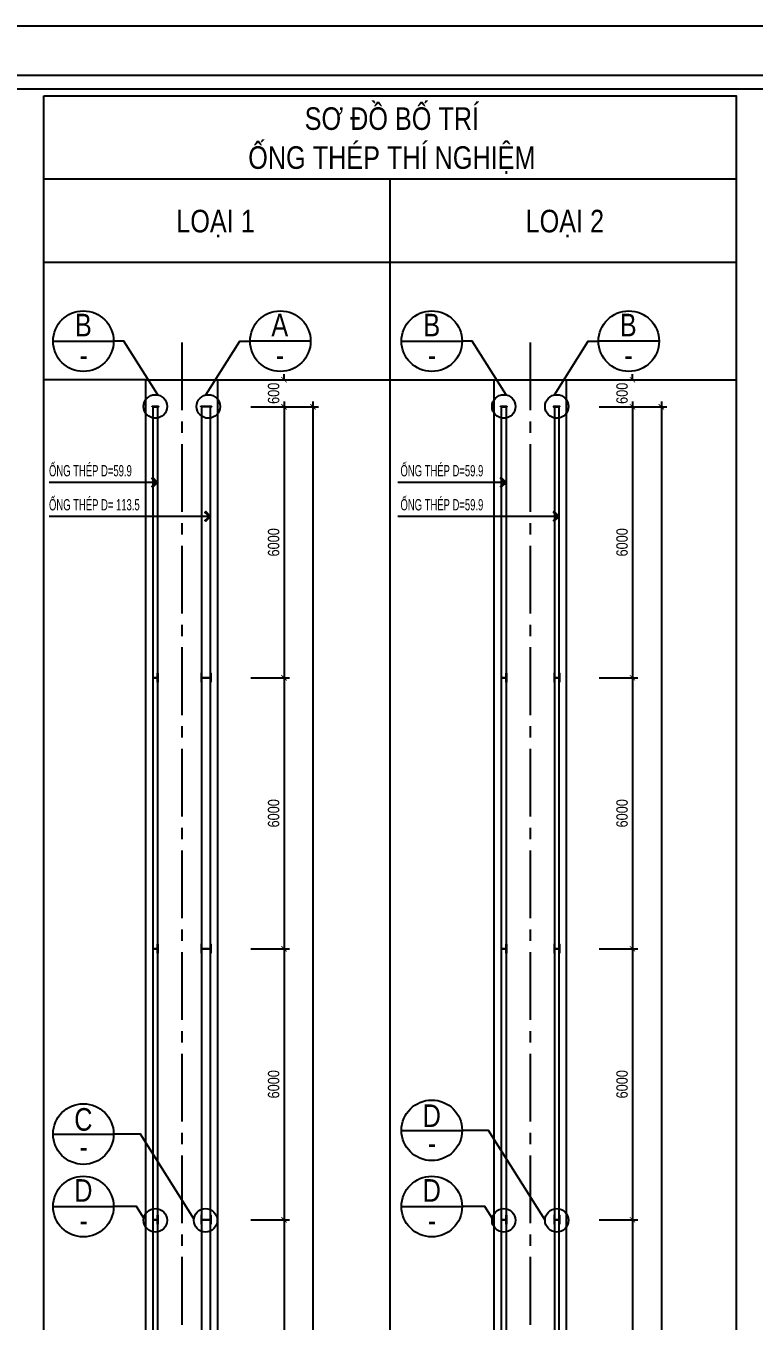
# Model space of a CAD drawing. Extents: x 171424 to 249266, y 74893 to 149166.
# Drawn here: x 177537 to 181570, y 110573 to 117743 of the extents above; entities that cross this region are included whole.
import ezdxf
from ezdxf.enums import TextEntityAlignment as Align

# ---------------------------------------------------------------- set-up
doc = ezdxf.new("R2010")
doc.units = 0
doc.header["$LTSCALE"] = 500
doc.header["$MEASUREMENT"] = 0
doc.header["$PDMODE"] = 3
doc.linetypes.add('CENTER2', pattern=[1.125, 0.75, -0.125, 0.125, -0.125])
doc.layers.get('0').update_dxf_attribs({"linetype": 'CONTINUOUS'})
doc.layers.get('DEFPOINTS').update_dxf_attribs({"linetype": 'CONTINUOUS'})
for name, color, linetype in [('01.CDC.AXIS', 160, 'CENTER2'), ('02.CDC.DIM', 1, 'CONTINUOUS'), ('03.CDC.BORDER', 3, 'CONTINUOUS'), ('06.CDC.TEXT', 2, 'CONTINUOUS'), ('10.CDC.HATCH', 9, 'CONTINUOUS'), ('11.CDC.NOTE', 8, 'CONTINUOUS'), ('CDC-KHUNGTEN', 7, 'CONTINUOUS'), ('CDC.10.HATCH', 9, 'CONTINUOUS')]:
    doc.layers.add(name, color=color, linetype=linetype)
doc.styles.add('ARIAL', font='arial.ttf', dxfattribs={"width": 0.8})
doc.dimstyles.new('DIM100-25', dxfattribs={"dimtxt": 63, "dimasz": 30, "dimexe": 30, "dimexo": 0, "dimgap": 25, "dimtad": 1, "dimdec": 0, "dimlfac": 4, "dimzin": 0, "dimdsep": 46, "dimtxsty": 'ARIAL', "dimblk": 'ARCHTICK', "dimblk1": 'ARCHTICK', "dimblk2": 'D', "dimcen": 0, "dimdle": 30, "dimclrd": 1, "dimclre": 1, "dimclrt": 2, "dimadec": 0, "dimazin": 0, "dimtfac": 1, "dimtdec": 0, "dimtix": 1, "dimtofl": 0, "dimtmove": 2, "dimatfit": 3, "dimldrblk": 'ARCHTICK', "dimfxl": 1, "dimtolj": 1, "dimtzin": 0, "dimarcsym": 0})

# ---------------------------------------------------------------- blocks, each defined once
blk = doc.blocks.new('_ArchTick')
at = {"color": 0, "linetype": 'ByBlock', "const_width": 0.15}
blk.add_lwpolyline([(-0.5, -0.5), (0.5, 0.5)], dxfattribs=at)
blk = doc.blocks.new('*D464')
at = {"layer": '02.CDC.DIM', "color": 1, "lineweight": -2, "transparency": 16777216}
for p, q in [((178966.5, 115664.2), (178966.5, 114104.2)), ((178782.3, 115634.2), (178996.5, 115634.2)), ((178782.3, 114134.2), (178996.5, 114134.2))]:
    blk.add_line(p, q, dxfattribs=at)
at = {"layer": 'DEFPOINTS', "color": 0, "transparency": 16777216}
for p in [(178782.3, 115634.2), (178782.3, 114134.2), (178966.5, 114134.2)]:
    blk.add_point(p, dxfattribs=at)
at = {"layer": '02.CDC.DIM', "color": 1, "lineweight": -2, "transparency": 16777216, "xscale": 30, "yscale": 30, "zscale": 30}
for p, rotation in [((178966.5, 115634.2), 90), ((178966.5, 114134.2), 270)]:
    blk.add_blockref('_ArchTick', p, dxfattribs=dict(at, rotation=rotation))
at = {"layer": '02.CDC.DIM', "color": 2, "transparency": 16777216, "insert": (178909.3, 114884.2), "char_height": 63, "attachment_point": 5, "rotation": 90, "style": 'ARIAL'}
blk.add_mtext('\\A1;6000', dxfattribs=at)
blk = doc.blocks.new('D')
at = {"layer": '02.CDC.DIM'}
for p, q in [((-50, -50), (50, 50)), ((-86.75, 0), (86.75, 0))]:
    blk.add_line(p, q, dxfattribs=at)
blk = doc.blocks.new('*D465')
at = {"layer": '02.CDC.DIM', "color": 1, "lineweight": -2, "transparency": 16777216}
for p, q in [((178966.5, 114164.2), (178966.5, 112604.2)), ((178782.3, 114134.2), (178996.5, 114134.2)), ((178782.3, 112634.2), (178996.5, 112634.2))]:
    blk.add_line(p, q, dxfattribs=at)
at = {"layer": 'DEFPOINTS', "color": 0, "transparency": 16777216}
for p in [(178782.3, 114134.2), (178782.3, 112634.2), (178966.5, 112634.2)]:
    blk.add_point(p, dxfattribs=at)
at = {"layer": '02.CDC.DIM', "color": 1, "lineweight": -2, "transparency": 16777216, "xscale": 30, "yscale": 30, "zscale": 30}
for p, rotation in [((178966.5, 114134.2), 90), ((178966.5, 112634.2), 270)]:
    blk.add_blockref('_ArchTick', p, dxfattribs=dict(at, rotation=rotation))
at = {"layer": '02.CDC.DIM', "color": 2, "transparency": 16777216, "insert": (178909.3, 113384.2), "char_height": 63, "attachment_point": 5, "rotation": 90, "style": 'ARIAL'}
blk.add_mtext('\\A1;6000', dxfattribs=at)
blk = doc.blocks.new('*D466')
at = {"layer": '02.CDC.DIM', "color": 1, "lineweight": -2, "transparency": 16777216}
for p, q in [((178966.5, 112664.2), (178966.5, 111104.2)), ((178782.3, 112634.2), (178996.5, 112634.2)), ((178782.3, 111134.2), (178996.5, 111134.2))]:
    blk.add_line(p, q, dxfattribs=at)
at = {"layer": 'DEFPOINTS', "color": 0, "transparency": 16777216}
for p in [(178782.3, 112634.2), (178782.3, 111134.2), (178966.5, 111134.2)]:
    blk.add_point(p, dxfattribs=at)
at = {"layer": '02.CDC.DIM', "color": 1, "lineweight": -2, "transparency": 16777216, "xscale": 30, "yscale": 30, "zscale": 30}
for p, rotation in [((178966.5, 112634.2), 90), ((178966.5, 111134.2), 270)]:
    blk.add_blockref('_ArchTick', p, dxfattribs=dict(at, rotation=rotation))
at = {"layer": '02.CDC.DIM', "color": 2, "transparency": 16777216, "insert": (178909.3, 111884.2), "char_height": 63, "attachment_point": 5, "rotation": 90, "style": 'ARIAL'}
blk.add_mtext('\\A1;6000', dxfattribs=at)
blk = doc.blocks.new('*D467')
at = {"layer": '02.CDC.DIM', "color": 1, "lineweight": -2, "transparency": 16777216}
for p, q in [((178782.3, 111134.2), (178996.5, 111134.2)), ((178966.5, 111164.2), (178966.5, 109604.2)), ((178782.3, 109634.2), (178996.5, 109634.2))]:
    blk.add_line(p, q, dxfattribs=at)
at = {"layer": 'DEFPOINTS', "color": 0, "transparency": 16777216}
for p in [(178782.3, 111134.2), (178782.3, 109634.2), (178966.5, 109634.2)]:
    blk.add_point(p, dxfattribs=at)
at = {"layer": '02.CDC.DIM', "color": 1, "lineweight": -2, "transparency": 16777216, "xscale": 30, "yscale": 30, "zscale": 30}
for p, rotation in [((178966.5, 111134.2), 90), ((178966.5, 109634.2), 270)]:
    blk.add_blockref('_ArchTick', p, dxfattribs=dict(at, rotation=rotation))
at = {"layer": '02.CDC.DIM', "color": 2, "transparency": 16777216, "insert": (178909.3, 110384.2), "char_height": 63, "attachment_point": 5, "rotation": 90, "style": 'ARIAL'}
blk.add_mtext('\\A1;6000', dxfattribs=at)
blk = doc.blocks.new('*D474')
at = {"layer": '02.CDC.DIM', "color": 1, "lineweight": -2, "transparency": 16777216}
for p, q in [((179126.9, 115664.2), (179126.9, 104579.2)), ((178782.3, 115634.2), (179156.9, 115634.2)), ((178782.3, 104609.2), (179156.9, 104609.2))]:
    blk.add_line(p, q, dxfattribs=at)
at = {"layer": 'DEFPOINTS', "color": 0, "transparency": 16777216}
for p in [(178782.3, 115634.2), (178782.3, 104609.2), (179126.9, 104609.2)]:
    blk.add_point(p, dxfattribs=at)
at = {"layer": '02.CDC.DIM', "color": 1, "lineweight": -2, "transparency": 16777216, "xscale": 30, "yscale": 30, "zscale": 30}
for p, rotation in [((179126.9, 115634.2), 90), ((179126.9, 104609.2), 270)]:
    blk.add_blockref('_ArchTick', p, dxfattribs=dict(at, rotation=rotation))
at = {"layer": '02.CDC.DIM', "color": 2, "transparency": 16777216, "insert": (179069.7, 110121.7), "char_height": 63, "attachment_point": 5, "rotation": 90, "style": 'ARIAL'}
blk.add_mtext('\\A1;44100', dxfattribs=at)
blk = doc.blocks.new('*D475')
at = {"layer": '02.CDC.DIM', "color": 1, "lineweight": -2, "transparency": 16777216}
for p, q in [((178966.5, 115784.2), (178966.5, 115814.2)), ((178782.3, 115784.2), (178996.5, 115784.2)), ((178782.3, 115634.2), (178996.5, 115634.2)), ((178966.5, 115634.2), (178966.5, 115604.2))]:
    blk.add_line(p, q, dxfattribs=at)
at = {"layer": 'DEFPOINTS', "color": 0, "transparency": 16777216}
for p in [(178782.3, 115784.2), (178966.5, 115784.2), (178782.3, 115634.2)]:
    blk.add_point(p, dxfattribs=at)
at = {"layer": '02.CDC.DIM', "color": 1, "lineweight": -2, "transparency": 16777216, "xscale": 30, "yscale": 30, "zscale": 30}
for p, rotation in [((178966.5, 115784.2), 270), ((178966.5, 115634.2), 90)]:
    blk.add_blockref('_ArchTick', p, dxfattribs=dict(at, rotation=rotation))
at = {"layer": '02.CDC.DIM', "color": 2, "transparency": 16777216, "insert": (178909.3, 115709.2), "char_height": 63, "attachment_point": 5, "rotation": 90, "style": 'ARIAL'}
blk.add_mtext('\\A1;600', dxfattribs=at)
blk = doc.blocks.new('*D479')
at = {"layer": '02.CDC.DIM', "color": 1, "lineweight": -2, "transparency": 16777216}
for p, q in [((180895.9, 115664.2), (180895.9, 114104.2)), ((180711.7, 115634.2), (180925.9, 115634.2)), ((180711.7, 114134.2), (180925.9, 114134.2))]:
    blk.add_line(p, q, dxfattribs=at)
at = {"layer": 'DEFPOINTS', "color": 0, "transparency": 16777216}
for p in [(180711.7, 115634.2), (180711.7, 114134.2), (180895.9, 114134.2)]:
    blk.add_point(p, dxfattribs=at)
at = {"layer": '02.CDC.DIM', "color": 1, "lineweight": -2, "transparency": 16777216, "xscale": 30, "yscale": 30, "zscale": 30}
for p, rotation in [((180895.9, 115634.2), 90), ((180895.9, 114134.2), 270)]:
    blk.add_blockref('_ArchTick', p, dxfattribs=dict(at, rotation=rotation))
at = {"layer": '02.CDC.DIM', "color": 2, "transparency": 16777216, "insert": (180838.7, 114884.2), "char_height": 63, "attachment_point": 5, "rotation": 90, "style": 'ARIAL'}
blk.add_mtext('\\A1;6000', dxfattribs=at)
blk = doc.blocks.new('*D480')
at = {"layer": '02.CDC.DIM', "color": 1, "lineweight": -2, "transparency": 16777216}
for p, q in [((180895.9, 114164.2), (180895.9, 112604.2)), ((180711.7, 114134.2), (180925.9, 114134.2)), ((180711.7, 112634.2), (180925.9, 112634.2))]:
    blk.add_line(p, q, dxfattribs=at)
at = {"layer": 'DEFPOINTS', "color": 0, "transparency": 16777216}
for p in [(180711.7, 114134.2), (180711.7, 112634.2), (180895.9, 112634.2)]:
    blk.add_point(p, dxfattribs=at)
at = {"layer": '02.CDC.DIM', "color": 1, "lineweight": -2, "transparency": 16777216, "xscale": 30, "yscale": 30, "zscale": 30}
for p, rotation in [((180895.9, 114134.2), 90), ((180895.9, 112634.2), 270)]:
    blk.add_blockref('_ArchTick', p, dxfattribs=dict(at, rotation=rotation))
at = {"layer": '02.CDC.DIM', "color": 2, "transparency": 16777216, "insert": (180838.7, 113384.2), "char_height": 63, "attachment_point": 5, "rotation": 90, "style": 'ARIAL'}
blk.add_mtext('\\A1;6000', dxfattribs=at)
blk = doc.blocks.new('*D481')
at = {"layer": '02.CDC.DIM', "color": 1, "lineweight": -2, "transparency": 16777216}
for p, q in [((180895.9, 112664.2), (180895.9, 111104.2)), ((180711.7, 112634.2), (180925.9, 112634.2)), ((180711.7, 111134.2), (180925.9, 111134.2))]:
    blk.add_line(p, q, dxfattribs=at)
at = {"layer": 'DEFPOINTS', "color": 0, "transparency": 16777216}
for p in [(180711.7, 112634.2), (180711.7, 111134.2), (180895.9, 111134.2)]:
    blk.add_point(p, dxfattribs=at)
at = {"layer": '02.CDC.DIM', "color": 1, "lineweight": -2, "transparency": 16777216, "xscale": 30, "yscale": 30, "zscale": 30}
for p, rotation in [((180895.9, 112634.2), 90), ((180895.9, 111134.2), 270)]:
    blk.add_blockref('_ArchTick', p, dxfattribs=dict(at, rotation=rotation))
at = {"layer": '02.CDC.DIM', "color": 2, "transparency": 16777216, "insert": (180838.7, 111884.2), "char_height": 63, "attachment_point": 5, "rotation": 90, "style": 'ARIAL'}
blk.add_mtext('\\A1;6000', dxfattribs=at)
blk = doc.blocks.new('*D482')
at = {"layer": '02.CDC.DIM', "color": 1, "lineweight": -2, "transparency": 16777216}
for p, q in [((180711.7, 111134.2), (180925.9, 111134.2)), ((180895.9, 111164.2), (180895.9, 109604.2)), ((180711.7, 109634.2), (180925.9, 109634.2))]:
    blk.add_line(p, q, dxfattribs=at)
at = {"layer": 'DEFPOINTS', "color": 0, "transparency": 16777216}
for p in [(180711.7, 111134.2), (180711.7, 109634.2), (180895.9, 109634.2)]:
    blk.add_point(p, dxfattribs=at)
at = {"layer": '02.CDC.DIM', "color": 1, "lineweight": -2, "transparency": 16777216, "xscale": 30, "yscale": 30, "zscale": 30}
for p, rotation in [((180895.9, 111134.2), 90), ((180895.9, 109634.2), 270)]:
    blk.add_blockref('_ArchTick', p, dxfattribs=dict(at, rotation=rotation))
at = {"layer": '02.CDC.DIM', "color": 2, "transparency": 16777216, "insert": (180838.7, 110384.2), "char_height": 63, "attachment_point": 5, "rotation": 90, "style": 'ARIAL'}
blk.add_mtext('\\A1;6000', dxfattribs=at)
blk = doc.blocks.new('*D488')
at = {"layer": '02.CDC.DIM', "color": 1, "lineweight": -2, "transparency": 16777216}
for p, q in [((181056.3, 115664.2), (181056.3, 104329.2)), ((180711.7, 115634.2), (181086.3, 115634.2)), ((180711.7, 104359.2), (181086.3, 104359.2))]:
    blk.add_line(p, q, dxfattribs=at)
at = {"layer": 'DEFPOINTS', "color": 0, "transparency": 16777216}
for p in [(180711.7, 115634.2), (180711.7, 104359.2), (181056.3, 104359.2)]:
    blk.add_point(p, dxfattribs=at)
at = {"layer": '02.CDC.DIM', "color": 1, "lineweight": -2, "transparency": 16777216, "xscale": 30, "yscale": 30, "zscale": 30}
for p, rotation in [((181056.3, 115634.2), 90), ((181056.3, 104359.2), 270)]:
    blk.add_blockref('_ArchTick', p, dxfattribs=dict(at, rotation=rotation))
at = {"layer": '02.CDC.DIM', "color": 2, "transparency": 16777216, "insert": (180999.1, 109996.7), "char_height": 63, "attachment_point": 5, "rotation": 90, "style": 'ARIAL'}
blk.add_mtext('\\A1;45100', dxfattribs=at)
blk = doc.blocks.new('*D489')
at = {"layer": '02.CDC.DIM', "color": 1, "lineweight": -2, "transparency": 16777216}
for p, q in [((180895.9, 115784.2), (180895.9, 115814.2)), ((180711.7, 115784.2), (180925.9, 115784.2)), ((180711.7, 115634.2), (180925.9, 115634.2)), ((180895.9, 115634.2), (180895.9, 115604.2))]:
    blk.add_line(p, q, dxfattribs=at)
at = {"layer": 'DEFPOINTS', "color": 0, "transparency": 16777216}
for p in [(180711.7, 115784.2), (180895.9, 115784.2), (180711.7, 115634.2)]:
    blk.add_point(p, dxfattribs=at)
at = {"layer": '02.CDC.DIM', "color": 1, "lineweight": -2, "transparency": 16777216, "xscale": 30, "yscale": 30, "zscale": 30}
for p, rotation in [((180895.9, 115784.2), 270), ((180895.9, 115634.2), 90)]:
    blk.add_blockref('_ArchTick', p, dxfattribs=dict(at, rotation=rotation))
at = {"layer": '02.CDC.DIM', "color": 2, "transparency": 16777216, "insert": (180838.7, 115709.2), "char_height": 63, "attachment_point": 5, "rotation": 90, "style": 'ARIAL'}
blk.add_mtext('\\A1;600', dxfattribs=at)
blk = doc.blocks.new('KHUNG A1')
at = {"layer": 'CDC-KHUNGTEN'}
blk.add_lwpolyline([(10366.22, 712.17), (10366.22, 1278.17), (9655.22, 1278.17), (9655.22, 712.17)], close=True, dxfattribs=at)
at = {"layer": 'CDC.10.HATCH', "color": 8}
blk.add_lwpolyline([(9652.22, 709.17), (10447.22, 709.17), (10447.22, 1281.17), (9652.22, 1281.17)], close=True, dxfattribs=at)
at = {"layer": 'DEFPOINTS', "color": 1}
blk.add_lwpolyline([(9617.22, 698.17), (9617.22, 1292.17), (10458.22, 1292.17), (10458.22, 698.17), (9617.22, 698.17)], close=True, dxfattribs=at)

msp = doc.modelspace()

# ---------------------------------------------------------------- linework, layer by layer
at = {"layer": '01.CDC.AXIS'}
for p, q in [((178400.87, 115990.67), (178400.87, 104219.24)), ((180330.28, 115990.67), (180330.28, 104219.24))]:
    msp.add_line(p, q, dxfattribs=at)
at = {"layer": '03.CDC.BORDER'}
for p, q in [((181469.73, 116895.41), (177637.2, 116895.41)), ((179553.46, 116895.41), (179553.46, 103255.83)), ((177637.2, 116435.41), (181469.73, 116435.41)), ((178200.87, 115784.24), (177637.2, 115784.24)), ((178600.87, 115784.24), (179553.46, 115784.24)), ((179553.46, 115784.24), (180130.28, 115784.24)), ((180530.28, 115784.24), (181469.73, 115784.24)), ((178236.61, 115636.16), (178271.61, 115636.16)), ((178271.61, 115636.16), (178236.61, 115636.16)), ((178565.13, 115636.16), (178505.13, 115636.16)), ((180166.02, 115636.16), (180201.02, 115636.16)), ((180201.02, 115636.16), (180166.02, 115636.16)), ((180494.54, 115636.16), (180459.54, 115636.16)), ((180459.54, 115636.16), (180494.54, 115636.16))]:
    msp.add_line(p, q, dxfattribs=at)
for points in [[(177637.2, 117355.41), (181469.73, 117355.41), (181469.73, 103255.83), (177637.2, 103255.83)], [(178236.61, 115634.24), (178236.61, 115636.16), (178271.61, 115636.16), (178271.61, 115634.24)], [(178241.61, 115634.24), (178266.61, 115634.24), (178266.61, 114134.24), (178241.61, 114134.24)], [(178505.13, 115634.24), (178505.13, 115636.16), (178565.13, 115636.16), (178565.13, 115634.24)], [(178560.13, 115634.24), (178510.13, 115634.24), (178510.13, 114134.24), (178560.13, 114134.24)], [(180166.02, 115634.24), (180166.02, 115636.16), (180201.02, 115636.16), (180201.02, 115634.24)], [(180171.02, 115634.24), (180196.02, 115634.24), (180196.02, 114134.24), (180171.02, 114134.24)], [(180494.54, 115634.24), (180494.54, 115636.16), (180459.54, 115636.16), (180459.54, 115634.24)], [(180489.54, 115634.24), (180464.54, 115634.24), (180464.54, 114134.24), (180489.54, 114134.24)], [(178239.69, 114109.32), (178241.61, 114109.32), (178241.61, 114159.17), (178239.69, 114159.17)], [(178268.53, 114109.32), (178266.61, 114109.32), (178266.61, 114159.17), (178268.53, 114159.17)], [(178508.21, 114109.32), (178510.13, 114109.32), (178510.13, 114159.17), (178508.21, 114159.17)], [(178562.05, 114109.32), (178560.13, 114109.32), (178560.13, 114159.17), (178562.05, 114159.17)], [(180169.1, 114109.32), (180171.02, 114109.32), (180171.02, 114159.17), (180169.1, 114159.17)], [(180197.94, 114109.32), (180196.02, 114109.32), (180196.02, 114159.17), (180197.94, 114159.17)], [(180462.62, 114109.32), (180464.54, 114109.32), (180464.54, 114159.17), (180462.62, 114159.17)], [(180491.46, 114109.32), (180489.54, 114109.32), (180489.54, 114159.17), (180491.46, 114159.17)], [(178241.61, 114134.24), (178266.61, 114134.24), (178266.61, 112634.24), (178241.61, 112634.24)], [(178560.13, 114134.24), (178510.13, 114134.24), (178510.13, 112634.24), (178560.13, 112634.24)], [(180171.02, 114134.24), (180196.02, 114134.24), (180196.02, 112634.24), (180171.02, 112634.24)], [(180489.54, 114134.24), (180464.54, 114134.24), (180464.54, 112634.24), (180489.54, 112634.24)], [(178239.69, 112609.32), (178241.61, 112609.32), (178241.61, 112659.17), (178239.69, 112659.17)], [(178268.53, 112609.32), (178266.61, 112609.32), (178266.61, 112659.17), (178268.53, 112659.17)], [(178508.21, 112609.32), (178510.13, 112609.32), (178510.13, 112659.17), (178508.21, 112659.17)], [(178562.05, 112609.32), (178560.13, 112609.32), (178560.13, 112659.17), (178562.05, 112659.17)], [(180169.1, 112609.32), (180171.02, 112609.32), (180171.02, 112659.17), (180169.1, 112659.17)], [(180197.94, 112609.32), (180196.02, 112609.32), (180196.02, 112659.17), (180197.94, 112659.17)], [(180462.62, 112609.32), (180464.54, 112609.32), (180464.54, 112659.17), (180462.62, 112659.17)], [(180491.46, 112609.32), (180489.54, 112609.32), (180489.54, 112659.17), (180491.46, 112659.17)], [(178241.61, 112634.24), (178266.61, 112634.24), (178266.61, 111134.24), (178241.61, 111134.24)], [(178560.13, 112634.24), (178510.13, 112634.24), (178510.13, 111134.24), (178560.13, 111134.24)], [(180171.02, 112634.24), (180196.02, 112634.24), (180196.02, 111134.24), (180171.02, 111134.24)], [(180489.54, 112634.24), (180464.54, 112634.24), (180464.54, 111134.24), (180489.54, 111134.24)], [(178239.69, 111109.32), (178241.61, 111109.32), (178241.61, 111159.17), (178239.69, 111159.17)], [(178241.61, 111134.24), (178266.61, 111134.24), (178266.61, 109634.24), (178241.61, 109634.24)], [(178268.53, 111109.32), (178266.61, 111109.32), (178266.61, 111159.17), (178268.53, 111159.17)], [(178508.21, 111109.32), (178510.13, 111109.32), (178510.13, 111159.17), (178508.21, 111159.17)], [(178560.13, 111134.24), (178510.13, 111134.24), (178510.13, 109634.24), (178560.13, 109634.24)], [(178562.05, 111109.32), (178560.13, 111109.32), (178560.13, 111159.17), (178562.05, 111159.17)], [(180169.1, 111109.32), (180171.02, 111109.32), (180171.02, 111159.17), (180169.1, 111159.17)], [(180171.02, 111134.24), (180196.02, 111134.24), (180196.02, 109634.24), (180171.02, 109634.24)], [(180197.94, 111109.32), (180196.02, 111109.32), (180196.02, 111159.17), (180197.94, 111159.17)], [(180462.62, 111109.32), (180464.54, 111109.32), (180464.54, 111159.17), (180462.62, 111159.17)], [(180489.54, 111134.24), (180464.54, 111134.24), (180464.54, 109634.24), (180489.54, 109634.24)], [(180491.46, 111109.32), (180489.54, 111109.32), (180489.54, 111159.17), (180491.46, 111159.17)]]:
    msp.add_lwpolyline(points, close=True, dxfattribs=at)
at = {"layer": '10.CDC.HATCH'}
for p, q in [((178200.87, 104334.24), (178200.87, 115784.24)), ((178200.87, 115784.24), (178600.87, 115784.24)), ((178600.87, 104334.24), (178600.87, 115784.24)), ((180130.28, 104334.24), (180130.28, 115784.24)), ((180130.28, 115784.24), (180530.28, 115784.24)), ((180530.28, 104334.24), (180530.28, 115784.24))]:
    msp.add_line(p, q, dxfattribs=at)
at = {"layer": '11.CDC.NOTE'}
for p, q in [((177687.67, 115997.88), (178023.09, 115997.88)), ((179114.06, 115997.88), (178778.65, 115997.88)), ((179617.09, 115997.88), (179952.5, 115997.88)), ((181043.47, 115997.88), (180708.06, 115997.88)), ((177687.67, 111608.66), (178023.09, 111608.66)), ((179617.09, 111629.27), (179952.5, 111629.27)), ((177687.67, 111207.29), (178023.09, 111207.29)), ((179617.09, 111207.29), (179952.5, 111207.29))]:
    msp.add_line(p, q, dxfattribs=at)
for points in [[(178267.67, 115699.84), (178079.88, 115997.88), (178023.09, 115997.88)], [(178534.07, 115699.84), (178721.86, 115997.88), (178778.65, 115997.88)], [(180197.08, 115699.84), (180009.29, 115997.88), (179952.5, 115997.88)], [(180463.48, 115699.84), (180651.27, 115997.88), (180708.06, 115997.88)], [(178266.61, 115216.05), (178239.88, 115242.78), (178235.42, 115238.32), (178260.31, 115216.05), (178235.42, 115193.78), (178239.88, 115189.32), (178266.61, 115216.05), (178266.61, 115216.05), (177666.76, 115216.05)], [(180196.02, 115216.05), (180169.29, 115242.78), (180164.84, 115238.32), (180189.72, 115216.05), (180164.84, 115193.78), (180169.29, 115189.32), (180196.02, 115216.05), (180196.02, 115216.05), (179596.18, 115216.05)], [(178560.13, 115027.65), (178533.4, 115054.38), (178528.95, 115049.92), (178553.83, 115027.65), (178528.95, 115005.38), (178533.4, 115000.92), (178560.13, 115027.65), (178560.13, 115027.65), (177666.76, 115027.65)], [(180489.54, 115027.65), (180462.81, 115054.38), (180458.36, 115049.92), (180483.24, 115027.65), (180458.36, 115005.38), (180462.81, 115000.92), (180489.54, 115027.65), (180489.54, 115027.65), (179596.18, 115027.65)], [(178467.58, 111139.53), (178172, 111608.66), (178023.09, 111608.66)], [(180411.94, 111131.12), (180098.06, 111629.27), (179952.5, 111629.27)], [(178190.06, 111142.84), (178149.45, 111207.29), (178023.09, 111207.29)], [(180119.48, 111142.84), (180078.86, 111207.29), (179952.5, 111207.29)]]:
    msp.add_lwpolyline(points, dxfattribs=at)
for centre, radius in [((177855.38, 115997.88), 167.71), ((178946.36, 115997.88), 167.71), ((179784.79, 115997.88), 167.71), ((180875.77, 115997.88), 167.71), ((178254.11, 115636.16), 65.11), ((178547.63, 115636.16), 65.11), ((180183.52, 115636.16), 65.11), ((180477.04, 115636.16), 65.11), ((177855.38, 111608.66), 167.71), ((179784.79, 111629.27), 167.71), ((177855.38, 111207.29), 167.71), ((179784.79, 111207.29), 167.71), ((178254.11, 111131.12), 65.11), ((178532.14, 111131.12), 65.11), ((180183.52, 111131.12), 65.11), ((180477.04, 111131.12), 65.11)]:
    msp.add_circle(centre, radius, dxfattribs=at)

# ---------------------------------------------------------------- block references
at = {"xscale": 25, "yscale": 25, "zscale": 25}
msp.add_blockref('KHUNG A1', (-68982.15, 85438.58), dxfattribs=at)

# ---------------------------------------------------------------- texts
at = {"layer": '06.CDC.TEXT', "style": 'ARIAL', "width": 0.8}
for s, p in [('SƠ ĐỒ BỐ TRÍ', (179563.72, 117167.3)), ('ỐNG THÉP THÍ NGHIỆM', (179563.72, 116951.57)), ('LOẠI 1', (178587.34, 116599.96)), ('LOẠI 2', (180521.67, 116599.96))]:
    msp.add_text(s, height=125, dxfattribs=at).set_placement(p, align=Align.CENTER)
for s, p in [('B', (177855.38, 116087.07)), ('A', (178943.09, 116087.07)), ('B', (179784.79, 116087.07)), ('B', (180872.5, 116087.07)), ('-', (177856.98, 115920.87)), ('-', (178944.68, 115920.87)), ('-', (179786.39, 115920.87)), ('-', (180874.09, 115920.87)), ('C', (177855.38, 111689.74)), ('D', (179784.79, 111710.35)), ('-', (177856.83, 111538.64)), ('-', (179786.25, 111559.26)), ('D', (177855.38, 111296.48)), ('D', (179784.79, 111296.48)), ('-', (177856.98, 111130.27)), ('-', (179786.39, 111130.27))]:
    msp.add_text(s, height=125, dxfattribs=at).set_placement(p, align=Align.MIDDLE_CENTER)
at = {"layer": '06.CDC.TEXT', "style": 'ARIAL', "width": 0.6}
for s, p in [('ỐNG THÉP D=59.9', (177665.22, 115249.37)), ('ỐNG THÉP D=59.9', (179611.59, 115249.37)), ('ỐNG THÉP D= 113.5', (177665.22, 115060.97)), ('ỐNG THÉP D=59.9', (179611.59, 115060.97))]:
    msp.add_text(s, height=62.5, dxfattribs=at).set_placement(p)

# ---------------------------------------------------------------- dimensions: what is measured, and where the dimension line sits
at = {"layer": '02.CDC.DIM'}
for base, p1, p2, picture, middle in [((178966.5, 115784.24), (178782.28, 115634.24), (178782.28, 115784.24), '*D475', (178909.33, 115709.24)), ((180895.91, 115784.24), (180711.69, 115634.24), (180711.69, 115784.24), '*D489', (180838.74, 115709.24)), ((178966.5, 114134.24), (178782.28, 115634.24), (178782.28, 114134.24), '*D464', (178909.33, 114884.24)), ((179126.88, 104609.24), (178782.28, 115634.24), (178782.28, 104609.24), '*D474', (179069.71, 110121.74)), ((180895.91, 114134.24), (180711.69, 115634.24), (180711.69, 114134.24), '*D479', (180838.74, 114884.24)), ((181056.29, 104359.24), (180711.69, 115634.24), (180711.69, 104359.24), '*D488', (180999.13, 109996.74)), ((178966.5, 112634.24), (178782.28, 114134.24), (178782.28, 112634.24), '*D465', (178909.33, 113384.24)), ((180895.91, 112634.24), (180711.69, 114134.24), (180711.69, 112634.24), '*D480', (180838.74, 113384.24)), ((178966.5, 111134.24), (178782.28, 112634.24), (178782.28, 111134.24), '*D466', (178909.33, 111884.24)), ((180895.91, 111134.24), (180711.69, 112634.24), (180711.69, 111134.24), '*D481', (180838.74, 111884.24)), ((178966.5, 109634.24), (178782.28, 111134.24), (178782.28, 109634.24), '*D467', (178909.33, 110384.24)), ((180895.91, 109634.24), (180711.69, 111134.24), (180711.69, 109634.24), '*D482', (180838.74, 110384.24))]:
    dim = msp.add_linear_dim(base=base, p1=p1, p2=p2, angle=90, dimstyle='DIM100-25', dxfattribs=at)
    dim.commit()
    dim.dimension.update_dxf_attribs({"geometry": picture, "text_midpoint": middle})

doc.saveas('drawing.dxf')
